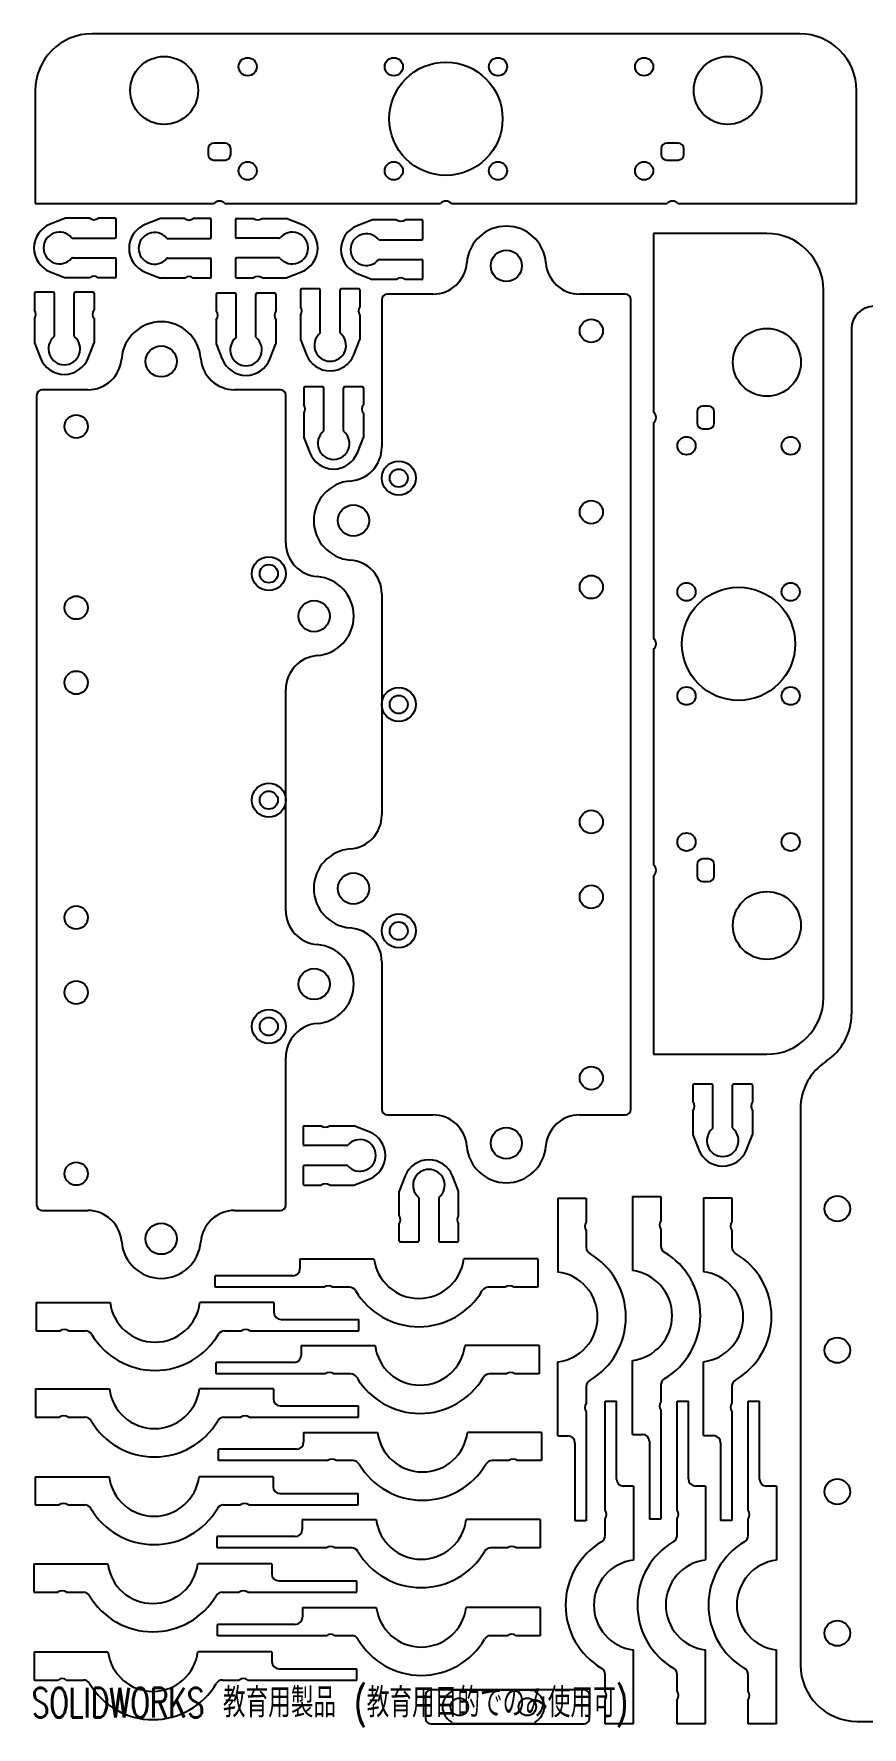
# Model space of a CAD drawing. Header units: millimetres. Extents: x 0 to 300, y 0 to 299.
# Drawn here: x 0.4 to 146.6, y -0.2 to 298.9 of the extents above; entities that cross this region are included whole.
import ezdxf

# ---------------------------------------------------------------- set-up
doc = ezdxf.new("R2010")
doc.units = ezdxf.units.MM
doc.styles.add('SLDTEXTSTYLE0', font='TXT', dxfattribs={"width": 0.7, "bigfont": 'bigfont'})

msp = doc.modelspace()

# ---------------------------------------------------------------- linework, layer by layer
at = {"color": 7, "linetype": 'Continuous', "lineweight": 25}
for p, q in [((135.63, 298.92), (10.63, 298.92)), ((0.63, 288.92), (0.63, 268.92)), ((145.63, 268.92), (145.63, 288.92)), ((31.13, 278.62), (31.13, 277.62)), ((34.13, 279.62), (32.13, 279.62)), ((35.13, 277.62), (35.13, 278.62)), ((111.13, 278.62), (111.13, 277.62)), ((114.13, 279.62), (112.13, 279.62)), ((115.13, 277.62), (115.13, 278.62)), ((32.13, 276.62), (34.13, 276.62)), ((112.13, 276.62), (114.13, 276.62)), ((0.63, 268.92), (32.17, 268.92)), ((5.95, 266.34), (3.24, 265.28)), ((10.23, 266.34), (5.95, 266.34)), ((14.69, 266.34), (11.73, 266.34)), ((22.75, 266.28), (20.04, 265.22)), ((27.02, 266.28), (22.75, 266.28)), ((31.48, 266.28), (28.52, 266.28)), ((34.09, 268.92), (72.17, 268.92)), ((36.2, 266.32), (39.16, 266.32)), ((40.66, 266.32), (44.93, 266.32)), ((47.64, 265.26), (44.93, 266.32)), ((74.09, 268.92), (112.17, 268.92)), ((114.09, 268.92), (145.63, 268.92)), ((14.89, 263.04), (14.89, 266.14)), ((31.68, 262.98), (31.68, 266.08)), ((36, 266.12), (36, 263.02)), ((60.15, 266.05), (57.44, 264.99)), ((64.43, 266.05), (60.15, 266.05)), ((68.88, 266.05), (65.93, 266.05)), ((69.08, 262.75), (69.08, 265.85)), ((129.8, 263.65), (109.8, 263.65)), ((109.8, 263.65), (109.8, 232.11)), ((7.17, 262.84), (14.69, 262.84)), ((23.96, 262.78), (31.48, 262.78)), ((43.72, 262.82), (36.2, 262.82)), ((61.36, 262.55), (68.88, 262.55)), ((7.17, 259.34), (14.69, 259.34)), ((14.89, 256.04), (14.89, 259.14)), ((23.96, 259.28), (31.48, 259.28)), ((31.68, 255.98), (31.68, 259.08)), ((36, 259.12), (36, 256.02)), ((43.72, 259.32), (36.2, 259.32)), ((61.36, 259.05), (68.88, 259.05)), ((69.08, 255.75), (69.08, 258.85)), ((3.24, 256.9), (5.95, 255.84)), ((10.23, 255.84), (5.95, 255.84)), ((14.69, 255.84), (11.73, 255.84)), ((20.04, 256.84), (22.75, 255.78)), ((27.02, 255.78), (22.75, 255.78)), ((31.48, 255.78), (28.52, 255.78)), ((36.2, 255.82), (39.16, 255.82)), ((40.66, 255.82), (44.93, 255.82)), ((44.93, 255.82), (47.64, 256.88)), ((57.44, 256.61), (60.15, 255.55)), ((64.43, 255.55), (60.15, 255.55)), ((68.88, 255.55), (65.93, 255.55)), ((0.5, 253.06), (0.5, 250.11)), ((3.8, 253.26), (0.7, 253.26)), ((4, 245.54), (4, 253.06)), ((7.5, 245.54), (7.5, 253.06)), ((10.8, 253.26), (7.7, 253.26)), ((11, 253.06), (11, 250.11)), ((32.59, 252.88), (32.59, 249.92)), ((35.89, 253.08), (32.79, 253.08)), ((36.09, 245.36), (36.09, 252.88)), ((39.59, 245.36), (39.59, 252.88)), ((42.89, 253.08), (39.79, 253.08)), ((43.09, 252.88), (43.09, 249.92)), ((47.45, 253.68), (47.45, 250.72)), ((50.75, 253.88), (47.65, 253.88)), ((50.95, 246.16), (50.95, 253.68)), ((54.45, 246.16), (54.45, 253.68)), ((57.75, 253.88), (54.65, 253.88)), ((57.95, 253.68), (57.95, 250.72)), ((61.8, 251.94), (61.8, 225.9)), ((70.84, 252.94), (62.8, 252.94)), ((104.8, 252.94), (96.76, 252.94)), ((105.8, 108.94), (105.8, 251.94)), ((139.8, 128.65), (139.8, 253.65)), ((0.5, 248.61), (0.5, 244.33)), ((11, 248.61), (11, 244.33)), ((32.59, 248.42), (32.59, 244.14)), ((43.09, 248.42), (43.09, 244.14)), ((47.45, 249.22), (47.45, 244.94)), ((57.95, 249.22), (57.95, 244.94)), ((144.74, 246.79), (144.74, 125.74)), ((0.5, 244.33), (1.56, 241.62)), ((9.94, 241.62), (11, 244.33)), ((32.59, 244.14), (33.65, 241.44)), ((42.03, 241.44), (43.09, 244.14)), ((47.45, 244.94), (48.51, 242.24)), ((56.89, 242.24), (57.95, 244.94)), ((48.05, 236.34), (48.05, 233.39)), ((51.35, 236.54), (48.25, 236.54)), ((51.55, 228.82), (51.55, 236.34)), ((55.05, 228.82), (55.05, 236.34)), ((58.35, 236.54), (55.25, 236.54)), ((58.55, 236.34), (58.55, 233.39)), ((0.86, 235.05), (0.86, 92.05)), ((9.9, 236.05), (1.86, 236.05)), ((43.86, 236.05), (35.82, 236.05)), ((44.86, 209.01), (44.86, 235.05)), ((48.05, 231.89), (48.05, 227.61)), ((58.55, 231.89), (58.55, 227.61)), ((117.5, 232.15), (117.5, 230.15)), ((119.5, 233.15), (118.5, 233.15)), ((120.5, 230.15), (120.5, 232.15)), ((48.05, 227.61), (49.11, 224.9)), ((57.49, 224.9), (58.55, 227.61)), ((109.8, 230.19), (109.8, 192.11)), ((118.5, 229.15), (119.5, 229.15)), ((61.8, 199.98), (61.8, 160.9)), ((109.8, 190.19), (109.8, 152.11)), ((44.86, 144.01), (44.86, 183.09)), ((119.5, 153.15), (118.5, 153.15)), ((109.8, 150.19), (109.8, 118.65)), ((117.5, 152.15), (117.5, 150.15)), ((120.5, 150.15), (120.5, 152.15)), ((118.5, 149.15), (119.5, 149.15)), ((61.8, 134.98), (61.8, 108.94)), ((44.86, 92.05), (44.86, 118.09)), ((109.8, 118.65), (129.8, 118.65)), ((116.75, 113.18), (116.75, 110.22)), ((120.05, 113.38), (116.95, 113.38)), ((120.25, 105.66), (120.25, 113.18)), ((123.75, 105.66), (123.75, 113.18)), ((127.05, 113.38), (123.95, 113.38)), ((127.25, 113.18), (127.25, 110.22)), ((62.8, 107.94), (70.84, 107.94)), ((96.76, 107.94), (104.8, 107.94)), ((116.75, 108.72), (116.75, 104.44)), ((127.25, 108.72), (127.25, 104.44)), ((135.74, 109.03), (135.74, 10.79)), ((47.95, 105.82), (47.95, 102.72)), ((48.15, 106.02), (51.11, 106.02)), ((52.61, 106.02), (56.89, 106.02)), ((59.6, 104.96), (56.89, 106.02)), ((55.67, 102.52), (48.15, 102.52)), ((116.75, 104.44), (117.81, 101.74)), ((126.19, 101.74), (127.25, 104.44)), ((47.95, 98.82), (47.95, 95.72)), ((55.67, 99.02), (48.15, 99.02)), ((56.89, 95.52), (59.6, 96.58)), ((65.93, 97.14), (64.87, 94.43)), ((75.37, 94.43), (74.31, 97.14)), ((48.15, 95.52), (51.11, 95.52)), ((52.61, 95.52), (56.89, 95.52)), ((64.87, 90.16), (64.87, 94.43)), ((68.37, 93.22), (68.37, 85.7)), ((71.87, 93.22), (71.87, 85.7)), ((75.37, 90.16), (75.37, 94.43)), ((92.92, 93.23), (92.92, 80.17)), ((92.92, 93.23), (97.92, 93.23)), ((97.92, 93.23), (97.92, 88.98)), ((106.07, 93.49), (106.07, 80.43)), ((106.07, 93.49), (111.07, 93.49)), ((111.07, 93.49), (111.07, 89.24)), ((118.64, 93.27), (118.64, 80.21)), ((118.64, 93.27), (123.64, 93.27)), ((123.64, 93.27), (123.64, 89.02)), ((1.86, 91.05), (9.9, 91.05)), ((35.82, 91.05), (43.86, 91.05)), ((64.87, 85.7), (64.87, 88.66)), ((75.37, 85.7), (75.37, 88.66)), ((97.92, 87.48), (97.92, 84.5)), ((111.07, 87.74), (111.07, 84.76)), ((123.64, 87.52), (123.64, 84.54)), ((65.07, 85.5), (68.17, 85.5)), ((72.07, 85.5), (75.17, 85.5)), ((47.36, 82.51), (60.42, 82.51)), ((47.36, 82.51), (47.36, 80.76)), ((89.36, 82.51), (76.3, 82.51)), ((89.36, 82.51), (89.36, 77.51)), ((46.11, 79.51), (32.36, 79.51)), ((32.36, 77.51), (32.36, 79.51)), ((0.77, 74.79), (13.83, 74.79)), ((0.77, 74.79), (0.77, 69.79)), ((42.77, 74.79), (29.71, 74.79)), ((51.61, 77.51), (32.36, 77.51)), ((42.77, 74.79), (42.77, 73.04)), ((56.09, 77.51), (53.11, 77.51)), ((83.61, 77.51), (80.63, 77.51)), ((89.36, 77.51), (85.11, 77.51)), ((0.77, 69.79), (5.02, 69.79)), ((6.52, 69.79), (9.5, 69.79)), ((34.04, 69.79), (37.02, 69.79)), ((38.52, 69.79), (57.77, 69.79)), ((44.02, 71.79), (57.77, 71.79)), ((57.77, 69.79), (57.77, 71.79)), ((47.57, 67.19), (60.63, 67.19)), ((47.57, 67.19), (47.57, 65.44)), ((89.57, 67.19), (76.5, 67.19)), ((89.57, 67.19), (89.57, 62.19)), ((46.32, 64.19), (32.57, 64.19)), ((32.57, 62.19), (32.57, 64.19)), ((92.92, 51.23), (92.92, 64.29)), ((106.07, 51.49), (106.07, 64.55)), ((118.64, 51.27), (118.64, 64.33)), ((51.82, 62.19), (32.57, 62.19)), ((56.3, 62.19), (53.32, 62.19)), ((83.82, 62.19), (80.83, 62.19)), ((89.57, 62.19), (85.32, 62.19)), ((97.92, 59.96), (97.92, 56.98)), ((111.07, 60.22), (111.07, 57.24)), ((123.64, 60), (123.64, 57.02)), ((0.67, 59.51), (13.73, 59.51)), ((0.67, 59.51), (0.67, 54.51)), ((42.67, 59.51), (29.6, 59.51)), ((42.67, 59.51), (42.67, 57.76)), ((101.25, 38.09), (101.25, 57.34)), ((101.25, 57.34), (103.25, 57.34)), ((103.25, 43.59), (103.25, 57.34)), ((113.94, 38.11), (113.94, 57.36)), ((113.94, 57.36), (115.94, 57.36)), ((115.94, 43.61), (115.94, 57.36)), ((126.49, 38.09), (126.49, 57.34)), ((126.49, 57.34), (128.49, 57.34)), ((128.49, 43.59), (128.49, 57.34)), ((0.67, 54.51), (4.92, 54.51)), ((6.42, 54.51), (9.4, 54.51)), ((33.93, 54.51), (36.92, 54.51)), ((38.42, 54.51), (57.67, 54.51)), ((43.92, 56.51), (57.67, 56.51)), ((57.67, 54.51), (57.67, 56.51)), ((97.92, 55.48), (97.92, 36.23)), ((111.07, 55.74), (111.07, 36.49)), ((123.64, 55.52), (123.64, 36.27)), ((48, 51.85), (61.06, 51.85)), ((48, 51.85), (48, 50.1)), ((90, 51.85), (76.94, 51.85)), ((90, 51.85), (90, 46.85)), ((92.92, 51.23), (94.67, 51.23)), ((106.07, 51.49), (107.82, 51.49)), ((118.64, 51.27), (120.39, 51.27)), ((46.75, 48.85), (33, 48.85)), ((33, 46.85), (33, 48.85)), ((95.92, 49.98), (95.92, 36.23)), ((109.07, 50.24), (109.07, 36.49)), ((121.64, 50.02), (121.64, 36.27)), ((52.25, 46.85), (33, 46.85)), ((56.73, 46.85), (53.75, 46.85)), ((84.25, 46.85), (81.27, 46.85)), ((90, 46.85), (85.75, 46.85)), ((0.61, 44.02), (13.68, 44.02)), ((0.61, 44.02), (0.61, 39.02)), ((42.61, 44.02), (29.55, 44.02)), ((42.61, 44.02), (42.61, 42.27)), ((106.25, 42.34), (104.5, 42.34)), ((106.25, 42.34), (106.25, 29.28)), ((118.94, 42.36), (117.19, 42.36)), ((118.94, 42.36), (118.94, 29.3)), ((131.49, 42.34), (129.74, 42.34)), ((131.49, 42.34), (131.49, 29.28)), ((0.61, 39.02), (4.86, 39.02)), ((6.36, 39.02), (9.35, 39.02)), ((33.88, 39.02), (36.86, 39.02)), ((38.36, 39.02), (57.61, 39.02)), ((43.86, 41.02), (57.61, 41.02)), ((57.61, 39.02), (57.61, 41.02)), ((47.77, 36.43), (60.83, 36.43)), ((47.77, 36.43), (47.77, 34.68)), ((89.77, 36.43), (76.7, 36.43)), ((89.77, 36.43), (89.77, 31.43)), ((97.92, 36.23), (95.92, 36.23)), ((101.25, 33.61), (101.25, 36.59)), ((111.07, 36.49), (109.07, 36.49)), ((113.94, 33.63), (113.94, 36.61)), ((123.64, 36.27), (121.64, 36.27)), ((126.49, 33.61), (126.49, 36.59)), ((46.52, 33.43), (32.77, 33.43)), ((32.77, 31.43), (32.77, 33.43)), ((52.02, 31.43), (32.77, 31.43)), ((56.5, 31.43), (53.52, 31.43)), ((84.02, 31.43), (81.03, 31.43)), ((89.77, 31.43), (85.52, 31.43)), ((0.38, 28.61), (13.44, 28.61)), ((0.38, 28.61), (0.38, 23.61)), ((42.38, 28.61), (29.32, 28.61)), ((42.38, 28.61), (42.38, 26.86)), ((43.63, 25.61), (57.38, 25.61)), ((57.38, 23.61), (57.38, 25.61)), ((0.38, 23.61), (4.63, 23.61)), ((6.13, 23.61), (9.11, 23.61)), ((33.65, 23.61), (36.63, 23.61)), ((38.13, 23.61), (57.38, 23.61)), ((47.78, 20.92), (60.85, 20.92)), ((47.78, 20.92), (47.78, 19.17)), ((89.78, 20.92), (76.72, 20.92)), ((89.78, 20.92), (89.78, 15.92)), ((46.53, 17.92), (32.78, 17.92)), ((32.78, 15.92), (32.78, 17.92)), ((52.03, 15.92), (32.78, 15.92)), ((56.52, 15.92), (53.53, 15.92)), ((84.03, 15.92), (81.05, 15.92)), ((89.78, 15.92), (85.53, 15.92)), ((0.4, 13.09), (13.46, 13.09)), ((0.4, 13.09), (0.4, 8.09)), ((42.4, 13.09), (29.34, 13.09)), ((42.4, 13.09), (42.4, 11.34)), ((106.25, 0.34), (106.25, 13.41)), ((118.94, 0.36), (118.94, 13.42)), ((131.49, 0.34), (131.49, 13.4)), ((43.65, 10.09), (57.4, 10.09)), ((57.4, 8.09), (57.4, 10.09)), ((101.25, 6.09), (101.25, 9.08)), ((113.94, 6.11), (113.94, 9.09)), ((126.49, 6.09), (126.49, 9.07)), ((0.4, 8.09), (4.65, 8.09)), ((6.15, 8.09), (9.13, 8.09)), ((33.67, 8.09), (36.65, 8.09)), ((38.15, 8.09), (57.4, 8.09)), ((97.51, 6.36), (70.51, 6.36)), ((74.02, 6.35), (88.99, 6.35)), ((69.51, 5.36), (69.51, 1.36)), ((98.51, 1.36), (98.51, 5.36)), ((101.25, 0.34), (101.25, 4.59)), ((113.94, 0.36), (113.94, 4.61)), ((126.49, 0.34), (126.49, 4.59)), ((70.51, 0.36), (97.51, 0.36)), ((88.99, 0.37), (74.02, 0.37)), ((106.25, 0.34), (101.25, 0.34)), ((118.94, 0.36), (113.94, 0.36)), ((131.49, 0.34), (126.49, 0.34)), ((145.74, 0.79), (173.74, 0.79))]:
    msp.add_line(p, q, dxfattribs=at)
for centre, radius in [((23.38, 288.92), 6), ((38.13, 293.11), 1.6), ((63.93, 293.11), 1.6), ((73.13, 283.92), 10), ((82.32, 293.11), 1.6), ((108.13, 293.11), 1.6), ((122.88, 288.92), 6), ((38.13, 274.72), 1.6), ((63.93, 274.72), 1.6), ((82.32, 274.72), 1.6), ((108.13, 274.72), 1.6), ((83.8, 257.94), 2.75), ((98.8, 246.45), 2.05), ((129.8, 240.89), 6), ((22.86, 241.05), 2.75), ((7.86, 229.56), 2.05), ((115.61, 226.15), 1.6), ((134, 226.15), 1.6), ((64.8, 220.44), 3), ((64.8, 220.44), 1.6), ((56.8, 212.94), 2.75), ((98.8, 214.43), 2.05), ((41.86, 203.55), 2.99), ((41.86, 203.55), 1.6), ((98.8, 201.19), 2.05), ((115.61, 200.34), 1.6), ((124.8, 191.15), 10), ((134, 200.34), 1.6), ((7.86, 197.54), 2.05), ((49.86, 196.05), 2.75), ((7.86, 184.3), 2.05), ((64.8, 180.44), 3), ((115.61, 181.95), 1.6), ((134, 181.95), 1.6), ((64.8, 180.44), 1.6), ((41.86, 163.55), 3), ((41.86, 163.55), 1.6), ((98.8, 159.69), 2.05), ((115.61, 156.15), 1.6), ((134, 156.15), 1.6), ((56.8, 147.94), 2.75), ((98.8, 146.45), 2.05), ((129.8, 141.4), 6), ((7.86, 142.8), 2.05), ((64.8, 140.44), 3), ((64.8, 140.44), 1.6), ((49.86, 131.05), 2.75), ((7.86, 129.56), 2.05), ((41.86, 123.55), 3), ((41.86, 123.55), 1.6), ((98.8, 114.43), 2.05), ((83.8, 102.94), 2.75), ((7.86, 97.54), 2.05), ((142.24, 91.36), 2.25), ((22.86, 86.05), 2.75), ((142.24, 66.36), 2.25), ((142.24, 41.36), 2.25), ((142.24, 16.36), 2.25), ((75.51, 3.36), 1.55), ((87.51, 3.36), 1.55)]:
    msp.add_circle(centre, radius, dxfattribs=at)
for centre, radius, start, end in [((10.63, 288.92), 10, 90, 180), ((135.63, 288.92), 10, 0, 90), ((32.13, 278.62), 1, 90, 180), ((34.13, 278.62), 1, 0, 90), ((112.13, 278.62), 1, 90, 180), ((114.13, 278.62), 1, 0, 90), ((32.13, 277.62), 1, 180, 270), ((34.13, 277.62), 1, 270, 0), ((112.13, 277.62), 1, 180, 270), ((114.13, 277.62), 1, 270, 0), ((33.13, 268.12), 1.25, 39.7918, 140.2082), ((73.13, 268.12), 1.25, 39.7918, 140.2082), ((113.13, 268.12), 1.25, 39.7918, 140.2082), ((10.98, 267.34), 1.25, 233.1301, 306.8699), ((14.69, 266.14), 0.2, 0, 90), ((27.77, 267.28), 1.25, 233.1301, 306.8699), ((31.48, 266.08), 0.2, 0, 90), ((36.2, 266.12), 0.2, 90, 180), ((39.91, 267.32), 1.25, 233.1301, 306.8699), ((4.89, 261.09), 4.5, 111.3907, 248.6093), ((4.89, 261.09), 2.8, 40.5416, 319.4584), ((21.68, 261.03), 4.5, 111.3907, 248.6093), ((21.68, 261.03), 2.8, 40.5416, 319.4584), ((46, 261.07), 2.8, 220.5416, 139.4584), ((46, 261.07), 4.5, 291.3907, 68.6093), ((59.08, 260.8), 4.5, 111.3907, 248.6093), ((59.08, 260.8), 2.8, 40.5416, 319.4584), ((65.18, 267.05), 1.25, 233.1301, 306.8699), ((68.88, 265.85), 0.2, 0, 90), ((83.8, 257.94), 7, 4.4117, 175.5883), ((129.8, 253.65), 10, 0, 90), ((7.17, 263.04), 0.2, 220.5416, 270), ((14.69, 263.04), 0.2, 270, 0), ((23.96, 262.98), 0.2, 220.5416, 270), ((31.48, 262.98), 0.2, 270, 0), ((36.2, 263.02), 0.2, 180, 270), ((43.72, 263.02), 0.2, 270, 319.4584), ((61.36, 262.75), 0.2, 220.5416, 270), ((68.88, 262.75), 0.2, 270, 0), ((7.17, 259.14), 0.2, 90, 139.4584), ((14.69, 259.14), 0.2, 0, 90), ((23.96, 259.08), 0.2, 90, 139.4584), ((31.48, 259.08), 0.2, 0, 90), ((36.2, 259.12), 0.2, 90, 180), ((43.72, 259.12), 0.2, 40.5416, 90), ((61.36, 258.85), 0.2, 90, 139.4584), ((68.88, 258.85), 0.2, 0, 90), ((70.84, 258.94), 6, 270, 355.5883), ((96.76, 258.94), 6, 184.4117, 270), ((10.98, 254.84), 1.25, 53.1301, 126.8699), ((14.69, 256.04), 0.2, 270, 0), ((27.77, 254.78), 1.25, 53.1301, 126.8699), ((31.48, 255.98), 0.2, 270, 0), ((36.2, 256.02), 0.2, 180, 270), ((39.91, 254.82), 1.25, 53.1301, 126.8699), ((65.18, 254.55), 1.25, 53.1301, 126.8699), ((68.88, 255.75), 0.2, 270, 0), ((0.7, 253.06), 0.2, 90, 180), ((3.8, 253.06), 0.2, 0, 90), ((7.7, 253.06), 0.2, 90, 180), ((10.8, 253.06), 0.2, 0, 90), ((32.79, 252.88), 0.2, 90, 180), ((35.89, 252.88), 0.2, 0, 90), ((39.79, 252.88), 0.2, 90, 180), ((42.89, 252.88), 0.2, 0, 90), ((47.65, 253.68), 0.2, 90, 180), ((50.75, 253.68), 0.2, 0, 90), ((54.65, 253.68), 0.2, 90, 180), ((57.75, 253.68), 0.2, 0, 90), ((62.8, 251.94), 1, 90, 180), ((104.8, 251.94), 1, 0, 90), ((-0.5, 249.36), 1.25, 323.1301, 36.8699), ((12, 249.36), 1.25, 143.1301, 216.8699), ((31.59, 249.17), 1.25, 323.1301, 36.8699), ((44.09, 249.17), 1.25, 143.1301, 216.8699), ((46.45, 249.97), 1.25, 323.1301, 36.8699), ((58.95, 249.97), 1.25, 143.1301, 216.8699), ((148.74, 246.79), 4, 90, 180), ((5.75, 243.26), 2.8, 130.5416, 49.4584), ((3.8, 245.54), 0.2, 310.5416, 0), ((7.7, 245.54), 0.2, 180, 229.4584), ((22.86, 241.05), 7, 4.4117, 175.5883), ((35.89, 245.36), 0.2, 310.5416, 0), ((39.79, 245.36), 0.2, 180, 229.4584), ((52.7, 243.88), 2.8, 130.5416, 49.4584), ((50.75, 246.16), 0.2, 310.5416, 0), ((54.65, 246.16), 0.2, 180, 229.4584), ((37.84, 243.08), 2.8, 130.5416, 49.4584), ((5.75, 243.26), 4.5, 201.3907, 338.6093), ((9.9, 242.05), 6, 270, 355.5883), ((35.82, 242.05), 6, 184.4117, 270), ((37.84, 243.08), 4.5, 201.3907, 338.6093), ((52.7, 243.88), 4.5, 201.3907, 338.6093), ((48.25, 236.34), 0.2, 90, 180), ((51.35, 236.34), 0.2, 0, 90), ((55.25, 236.34), 0.2, 90, 180), ((58.35, 236.34), 0.2, 0, 90), ((1.86, 235.05), 1, 90, 180), ((43.86, 235.05), 1, 0, 90), ((47.05, 232.64), 1.25, 323.1301, 36.8699), ((59.55, 232.64), 1.25, 143.1301, 216.8699), ((109, 231.15), 1.25, 309.7918, 50.2082), ((118.5, 232.15), 1, 90, 180), ((119.5, 232.15), 1, 0, 90), ((53.3, 226.54), 2.8, 130.5416, 49.4584), ((51.35, 228.82), 0.2, 310.5416, 0), ((55.25, 228.82), 0.2, 180, 229.4584), ((118.5, 230.15), 1, 180, 270), ((119.5, 230.15), 1, 270, 0), ((53.3, 226.54), 4.5, 201.3907, 338.6093), ((55.8, 225.9), 6, 274.4117, 0), ((56.8, 212.94), 7, 94.4117, 265.5883), ((50.86, 209.01), 6, 180, 265.5883), ((55.8, 199.98), 6, 0, 85.5883), ((49.86, 196.05), 7, 274.4117, 85.5883), ((109, 191.15), 1.25, 309.7918, 50.2082), ((50.86, 183.09), 6, 94.4117, 180), ((55.8, 160.9), 6, 274.4117, 0), ((56.8, 147.94), 7, 94.4117, 265.5883), ((118.5, 152.15), 1, 90, 180), ((119.5, 152.15), 1, 0, 90), ((109, 151.15), 1.25, 309.7918, 50.2082), ((118.5, 150.15), 1, 180, 270), ((119.5, 150.15), 1, 270, 0), ((50.86, 144.01), 6, 180, 265.5883), ((55.8, 134.98), 6, 0, 85.5883), ((49.86, 131.05), 7, 274.4117, 85.5883), ((129.8, 128.65), 10, 270, 0), ((134.74, 125.74), 10, 303.367, 0), ((50.86, 118.09), 6, 94.4117, 180), ((145.74, 109.03), 10, 123.367, 180), ((116.95, 113.18), 0.2, 90, 180), ((120.05, 113.18), 0.2, 0, 90), ((123.95, 113.18), 0.2, 90, 180), ((127.05, 113.18), 0.2, 0, 90), ((62.8, 108.94), 1, 180, 270), ((70.84, 101.94), 6, 4.4117, 90), ((96.76, 101.94), 6, 90, 175.5883), ((104.8, 108.94), 1, 270, 0), ((115.75, 109.47), 1.25, 323.1301, 36.8699), ((128.25, 109.47), 1.25, 143.1301, 216.8699), ((48.15, 105.82), 0.2, 90, 180), ((51.86, 107.02), 1.25, 233.1301, 306.8699), ((57.95, 100.77), 4.5, 291.3907, 68.6093), ((122, 103.38), 2.8, 130.5416, 49.4584), ((120.05, 105.66), 0.2, 310.5416, 0), ((123.95, 105.66), 0.2, 180, 229.4584), ((48.15, 102.72), 0.2, 180, 270), ((55.67, 102.72), 0.2, 270, 319.4584), ((57.95, 100.77), 2.8, 220.5416, 139.4584), ((83.8, 102.94), 7, 184.4117, 355.5883), ((122, 103.38), 4.5, 201.3907, 338.6093), ((48.15, 98.82), 0.2, 90, 180), ((55.67, 98.82), 0.2, 40.5416, 90), ((70.12, 95.5), 4.5, 21.3907, 158.6093), ((51.86, 94.52), 1.25, 53.1301, 126.8699), ((70.12, 95.5), 2.8, 310.5416, 229.4584), ((48.15, 95.72), 0.2, 180, 270), ((68.17, 93.22), 0.2, 0, 49.4584), ((72.07, 93.22), 0.2, 130.5416, 180), ((1.86, 92.05), 1, 180, 270), ((9.9, 85.05), 6, 4.4117, 90), ((35.82, 85.05), 6, 90, 175.5883), ((43.86, 92.05), 1, 270, 0), ((63.87, 89.41), 1.25, 323.1301, 36.8699), ((76.37, 89.41), 1.25, 143.1301, 216.8699), ((98.92, 88.23), 1.25, 143.1301, 216.8699), ((112.07, 88.49), 1.25, 143.1301, 216.8699), ((124.64, 88.27), 1.25, 143.1301, 216.8699), ((22.86, 86.05), 7, 184.4117, 355.5883), ((65.07, 85.7), 0.2, 180, 270), ((68.17, 85.7), 0.2, 270, 0), ((72.07, 85.7), 0.2, 180, 270), ((75.17, 85.7), 0.2, 270, 0), ((99.17, 84.5), 1.25, 180, 239.4179), ((112.32, 84.76), 1.25, 180, 239.4179), ((124.89, 84.54), 1.25, 180, 239.4179), ((68.36, 83.51), 8, 187.1808, 352.8192), ((91.92, 72.23), 13, 300.5821, 59.4179), ((105.07, 72.49), 13, 300.5821, 59.4179), ((117.64, 72.27), 13, 300.5821, 59.4179), ((46.11, 80.76), 1.25, 270, 0), ((91.92, 72.23), 8, 277.1808, 82.8192), ((105.07, 72.49), 8, 277.1808, 82.8192), ((117.64, 72.27), 8, 277.1808, 82.8192), ((21.77, 75.79), 8, 187.1808, 352.8192), ((52.36, 76.51), 1.25, 53.1301, 126.8699), ((56.09, 76.26), 1.25, 30.5821, 90), ((68.36, 83.51), 13, 210.5821, 329.4179), ((80.63, 76.26), 1.25, 90, 149.4179), ((84.36, 76.51), 1.25, 53.1301, 126.8699), ((44.02, 73.04), 1.25, 180, 270), ((5.77, 68.79), 1.25, 53.1301, 126.8699), ((9.5, 68.54), 1.25, 30.5821, 90), ((21.77, 75.79), 13, 210.5821, 329.4179), ((34.04, 68.54), 1.25, 90, 149.4179), ((37.77, 68.79), 1.25, 53.1301, 126.8699), ((68.57, 68.19), 8, 187.1808, 352.8192), ((46.32, 65.44), 1.25, 270, 0), ((52.57, 61.19), 1.25, 53.1301, 126.8699), ((56.3, 60.94), 1.25, 30.5821, 90), ((68.57, 68.19), 13, 210.5821, 329.4179), ((80.83, 60.94), 1.25, 90, 149.4179), ((84.57, 61.19), 1.25, 53.1301, 126.8699), ((99.17, 59.96), 1.25, 120.5821, 180), ((112.32, 60.22), 1.25, 120.5821, 180), ((124.89, 60), 1.25, 120.5821, 180), ((21.67, 60.51), 8, 187.1808, 352.8192), ((43.92, 57.76), 1.25, 180, 270), ((98.92, 56.23), 1.25, 143.1301, 216.8699), ((112.07, 56.49), 1.25, 143.1301, 216.8699), ((124.64, 56.27), 1.25, 143.1301, 216.8699), ((5.67, 53.51), 1.25, 53.1301, 126.8699), ((9.4, 53.26), 1.25, 30.5821, 90), ((21.67, 60.51), 13, 210.5821, 329.4179), ((33.93, 53.26), 1.25, 90, 149.4179), ((37.67, 53.51), 1.25, 53.1301, 126.8699), ((69, 52.85), 8, 187.1808, 352.8192), ((94.67, 49.98), 1.25, 0, 90), ((107.82, 50.24), 1.25, 0, 90), ((120.39, 50.02), 1.25, 0, 90), ((46.75, 50.1), 1.25, 270, 0), ((53, 45.85), 1.25, 53.1301, 126.8699), ((56.73, 45.6), 1.25, 30.5821, 90), ((69, 52.85), 13, 210.5821, 329.4179), ((81.27, 45.6), 1.25, 90, 149.4179), ((85, 45.85), 1.25, 53.1301, 126.8699), ((21.61, 45.02), 8, 187.1808, 352.8192), ((43.86, 42.27), 1.25, 180, 270), ((104.5, 43.59), 1.25, 180, 270), ((117.19, 43.61), 1.25, 180, 270), ((129.74, 43.59), 1.25, 180, 270), ((5.61, 38.02), 1.25, 53.1301, 126.8699), ((9.35, 37.77), 1.25, 30.5821, 90), ((33.88, 37.77), 1.25, 90, 149.4179), ((37.61, 38.02), 1.25, 53.1301, 126.8699), ((21.61, 45.02), 13, 210.5821, 329.4179), ((68.77, 37.43), 8, 187.1808, 352.8192), ((100.25, 37.34), 1.25, 323.1301, 36.8699), ((112.94, 37.36), 1.25, 323.1301, 36.8699), ((125.49, 37.34), 1.25, 323.1301, 36.8699), ((46.52, 34.68), 1.25, 270, 0), ((100, 33.61), 1.25, 300.5821, 0), ((112.69, 33.63), 1.25, 300.5821, 0), ((125.24, 33.61), 1.25, 300.5821, 0), ((52.77, 30.43), 1.25, 53.1301, 126.8699), ((56.5, 30.18), 1.25, 30.5821, 90), ((68.77, 37.43), 13, 210.5821, 329.4179), ((81.03, 30.18), 1.25, 90, 149.4179), ((84.77, 30.43), 1.25, 53.1301, 126.8699), ((107.25, 21.34), 13, 120.5821, 239.4179), ((119.94, 21.36), 13, 120.5821, 239.4179), ((132.49, 21.34), 13, 120.5821, 239.4179), ((21.38, 29.61), 8, 187.1808, 352.8192), ((107.25, 21.34), 8, 97.1808, 262.8192), ((119.94, 21.36), 8, 97.1808, 262.8192), ((132.49, 21.34), 8, 97.1808, 262.8192), ((43.63, 26.86), 1.25, 180, 270), ((5.38, 22.61), 1.25, 53.1301, 126.8699), ((9.11, 22.36), 1.25, 30.5821, 90), ((21.38, 29.61), 13, 210.5821, 329.4179), ((33.65, 22.36), 1.25, 90, 149.4179), ((37.38, 22.61), 1.25, 53.1301, 126.8699), ((46.53, 19.17), 1.25, 270, 0), ((68.78, 21.92), 8, 187.1808, 352.8192), ((52.78, 14.92), 1.25, 53.1301, 126.8699), ((56.52, 14.67), 1.25, 30.5821, 90), ((68.78, 21.92), 13, 210.5821, 329.4179), ((81.05, 14.67), 1.25, 90, 149.4179), ((84.78, 14.92), 1.25, 53.1301, 126.8699), ((21.4, 14.09), 8, 187.1808, 352.8192), ((43.65, 11.34), 1.25, 180, 270), ((100, 9.08), 1.25, 0, 59.4179), ((112.69, 9.09), 1.25, 0, 59.4179), ((125.24, 9.07), 1.25, 0, 59.4179), ((145.74, 10.79), 10, 180, 270), ((5.4, 7.09), 1.25, 53.1301, 126.8699), ((9.13, 6.84), 1.25, 30.5821, 90), ((21.4, 14.09), 13, 210.5821, 329.4179), ((33.67, 6.84), 1.25, 90, 149.4179), ((37.4, 7.09), 1.25, 53.1301, 126.8699), ((70.51, 5.36), 1, 90, 180), ((75.51, 3.36), 3, 118.955, 241.045), ((73.96, 6.16), 0.2, 298.955, 71.8051), ((89.06, 6.16), 0.2, 108.1949, 241.045), ((87.51, 3.36), 3, 298.955, 61.045), ((97.51, 5.36), 1, 0, 90), ((100.25, 5.34), 1.25, 323.1301, 36.8699), ((112.94, 5.36), 1.25, 323.1301, 36.8699), ((125.49, 5.34), 1.25, 323.1301, 36.8699), ((70.51, 1.36), 1, 180, 270), ((73.96, 0.56), 0.2, 288.1949, 61.045), ((89.06, 0.56), 0.2, 118.955, 251.8051), ((97.51, 1.36), 1, 270, 0)]:
    msp.add_arc(centre, radius, start, end, dxfattribs=at)

# ---------------------------------------------------------------- texts
at = {"color": 7, "linetype": 'Continuous', "insert": (0, 6.69), "char_height": 5.19, "attachment_point": 1, "style": 'SLDTEXTSTYLE0'}
msp.add_mtext('SOLIDWORKS 教育用製品 (教育用目的でのみ使用可)', dxfattribs=at)

doc.saveas('drawing.dxf')
